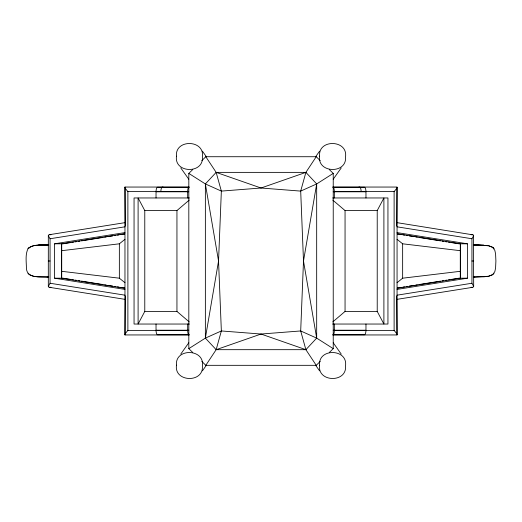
<?xml version="1.0" encoding="UTF-8"?>
<svg xmlns="http://www.w3.org/2000/svg" width="522" height="522" viewBox="0 0 522 522"><rect width="100%" height="100%" fill="white"/><g stroke="black" fill="none" stroke-linecap="round" stroke-linejoin="round"><path stroke-width="0.78" d="M124.967 187.124L124.967 334.876M125.313 295.948L125.012 334.922M125.313 226.052L125.012 187.078M397.059 334.824L397.066 187.202L396.407 188.807L394.117 191.613L394.117 330.387L396.433 333.238L397.04 334.863M50.928 287.296L48.84 287.231L48.318 286.421L48.318 235.494L48.892 234.756L50.928 234.704M396.609 222.587L473.428 234.926L473.682 286.421L472.991 287.276L396.609 299.413M124.856 288.255L61.661 278.193L61.661 243.807L124.856 233.745M397.144 288.255L460.339 278.193L460.339 243.807L397.144 233.745M48.318 286.395L50.06 283.25L50.06 238.75L48.318 235.663M473.682 235.637L471.94 238.75L471.94 283.25L473.682 286.395M192.781 352.533L188.814 348.637L205.368 338.119L218.548 261.026L221.354 191.098L216.16 172.371L205.805 156.724L201.844 160.619M329.265 169.519L333.232 173.408L316.678 183.933L303.497 261.026L300.692 330.955L305.885 349.681L316.241 365.322L320.208 361.433M124.928 187.215L125.626 188.853L127.883 191.613L127.883 330.387L125.626 333.147L124.928 334.785M201.844 361.433L205.805 365.322L216.16 349.681L221.354 330.955L218.548 261.026L205.368 183.933L188.814 173.408L192.781 169.519M320.208 160.619L316.241 156.724L305.885 172.371L300.692 191.098L303.497 261.026L316.678 338.119L333.232 348.637L329.265 352.533M473.487 277.045L488.651 276.268L492.696 274.637L494.843 271.59L495.587 268.06L495.9 261L495.587 253.94L494.843 250.41L492.735 247.363L488.651 245.732L473.487 244.955L488.579 245.732L492.735 247.363L493.962 248.753L492.735 247.363M144.777 311.432L138.102 324.038L138.102 197.962L144.777 210.568L144.777 311.432L176.945 311.432L189.258 321.937M377.223 210.568L383.898 197.962L383.898 324.038L377.223 311.432L377.223 210.568L345.055 210.568L332.742 200.063M315.686 156.665L319.601 151.139M180.762 354.086L188.788 342.784M341.238 167.914L333.212 179.216M202.399 370.861L206.314 365.335M29.265 247.363L28.038 248.753C33.251 243.435 41.904 245.816 48.513 244.955C41.806 245.634 33.264 243.565 27.966 248.753C25.141 254.716 26.361 261.685 26.413 268.06C26.733 279.139 41.179 276.471 48.513 277.045M205.368 183.933L216.16 172.371L305.885 172.371L316.678 183.933L316.678 338.119L305.885 349.681L216.16 349.681L205.368 338.119L205.368 183.933L221.354 191.098L261.026 188.011L300.692 191.098L316.678 183.933M494.034 273.247L492.696 274.637L488.579 276.268L483.92 276.817M144.777 210.568L176.945 210.568L189.258 200.063M332.742 321.937L345.055 311.432L377.223 311.432M61.759 250.684L119.355 243.807L124.947 239.324M397.053 282.676L402.645 278.193L460.241 271.316M396.988 334.922L396.687 295.948M205.368 338.119L221.354 330.955L261.026 334.034L300.692 330.955L316.678 338.119M362.999 187.698L364.121 187.241A4.587 1.618 -90 0 1 365.968 191.783L365.968 197.962M156.032 324.038L156.032 330.217A4.587 1.618 90 0 0 157.879 334.759L159.001 334.302M305.885 172.371L261.026 188.011L216.16 172.371M216.16 349.681L261.026 334.034L305.885 349.681M357.838 187.522L359.345 187.052A4.587 1.618 90 0 1 361.139 191.613M49.303 234.704L125.391 222.587M50.06 238.75L124.96 226.822M124.954 289.397L54.562 278.193L54.562 243.807L124.954 232.603M70.281 242.658L63.077 243.807L54.562 243.807M71.879 242.404L73.478 242.149M75.077 241.895L76.675 241.64M78.274 241.386L79.879 241.131M81.478 240.877L83.076 240.622M84.675 240.368L103.075 237.438M104.674 237.184L106.273 236.929M107.878 236.675L112.674 235.911M114.272 235.657L115.871 235.402M117.476 235.148L119.075 234.893M120.673 234.639L124.673 234M397.327 288L401.327 287.361M402.925 287.107L404.524 286.852M406.129 286.598L407.728 286.343M409.326 286.089L414.122 285.325M415.727 285.071L417.326 284.816M418.925 284.562L437.325 281.632M438.924 281.378L440.522 281.123M442.121 280.869L443.726 280.614M445.325 280.36L446.923 280.105M448.522 279.851L450.121 279.596M451.719 279.342L458.923 278.193L467.438 278.193L467.438 243.807L397.046 232.603M397.046 289.397L467.438 278.193M397.04 295.178L471.94 283.25M48.566 245.138L46.96 245.183L48.468 245.144M48.141 244.955L38.465 245.183M473.258 244.994L474.785 244.955M47.215 277.045L48.742 277.006M473.859 277.045L483.535 276.817M38.08 245.183L48.513 244.955M205.805 156.724L316.241 156.724M125.404 187.052L189.186 187.052A4.587 1.364 -90 0 0 187.666 191.613L187.672 197.962M396.596 187.052L332.814 187.052A4.587 1.364 90 0 1 334.334 191.613L334.328 197.962M156.032 197.962L156.032 191.783A4.587 1.618 -90 0 1 157.879 187.241L189.081 187.241M332.919 187.241L364.121 187.241M127.883 191.613L187.672 191.613M334.328 191.613L394.117 191.613M156.032 191.783L188.833 191.783M333.166 191.783L365.968 191.783M189.46 197.962L134.056 197.962L134.056 324.038L189.46 324.038M332.54 197.962L387.944 197.962L387.944 324.038L332.54 324.038M471.072 234.704L472.697 234.704M467.438 243.807L458.923 243.807L451.719 242.658M48.318 261L50.06 261M471.94 261L473.682 261M54.562 278.193L63.077 278.193L70.281 279.342M471.072 287.296L472.697 287.296M156.032 330.217L188.833 330.217M333.166 330.217L365.968 330.217L365.968 324.038M127.883 330.387L187.672 330.387A4.587 1.364 90 0 0 189.186 334.941L125.404 334.948M396.596 334.948L332.814 334.948A4.587 1.364 -90 0 0 334.334 330.387L394.117 330.387M157.879 334.759L189.081 334.759M332.919 334.759L364.121 334.759A4.587 1.618 -90 0 0 365.968 330.217M205.805 365.322L316.241 365.322M473.487 244.955L483.92 245.183M38.465 276.817L48.141 277.045M473.532 245.144L475.04 245.183L473.434 245.138M47.215 244.955L48.742 244.994M473.258 277.006L474.785 277.045M473.859 244.955L483.535 245.183M397.053 239.324L402.645 243.807L460.241 250.684M61.759 271.316L119.355 278.193L124.947 282.676M38.08 276.817L33.421 276.268L29.265 274.637L27.966 273.247M397.04 226.822L471.94 238.75M397.327 234L401.327 234.639M402.925 234.893L404.524 235.148M406.129 235.402L407.728 235.657M409.326 235.911L414.122 236.675M415.727 236.929L417.326 237.184M418.925 237.438L437.325 240.368M438.924 240.622L440.522 240.877M442.121 241.131L443.726 241.386M445.325 241.64L446.923 241.895M448.522 242.149L450.121 242.404M71.879 279.596L73.478 279.851M75.077 280.105L76.675 280.36M78.274 280.614L79.879 280.869M81.478 281.123L83.076 281.378M84.675 281.632L103.075 284.562M104.674 284.816L106.273 285.071M107.878 285.325L112.674 286.089M114.272 286.343L115.871 286.598M117.476 286.852L119.075 287.107M120.673 287.361L124.673 288M50.06 283.25L124.96 295.178M49.303 287.296L125.391 299.413M164.162 187.522L162.655 187.052A4.587 1.618 -90 0 0 160.861 191.613M157.879 187.241L159.001 187.698M362.999 334.302L364.121 334.759M396.994 187.091L396.687 226.052M333.212 342.784L341.238 354.086M188.788 179.216L180.762 167.914M206.314 156.665L202.399 151.139M315.686 365.335L319.601 370.861M460.339 243.807L460.339 278.193M402.645 243.807L402.645 278.193M345.055 210.568L345.055 311.432M334.328 324.038L334.328 330.387M333.232 173.408L333.232 348.637M188.814 173.408L188.814 348.637M187.672 324.038L187.672 330.387M176.945 210.568L176.945 311.432M119.355 243.807L119.355 278.193M61.661 243.807L61.661 278.193M176.469 156.195C173.996 173.487 204.109 174.074 202.392 156.783C204.865 139.498 174.746 138.911 176.469 156.195M319.608 365.217C317.135 382.502 347.254 383.089 345.531 365.805C348.004 348.513 317.891 347.926 319.608 365.217M176.469 365.152C173.937 382.417 204.05 383.174 202.392 365.863C204.918 348.605 174.805 347.841 176.469 365.152M319.608 156.137C317.082 173.395 347.195 174.159 345.531 156.848C348.063 139.583 317.95 138.826 319.608 156.137"/></g></svg>
